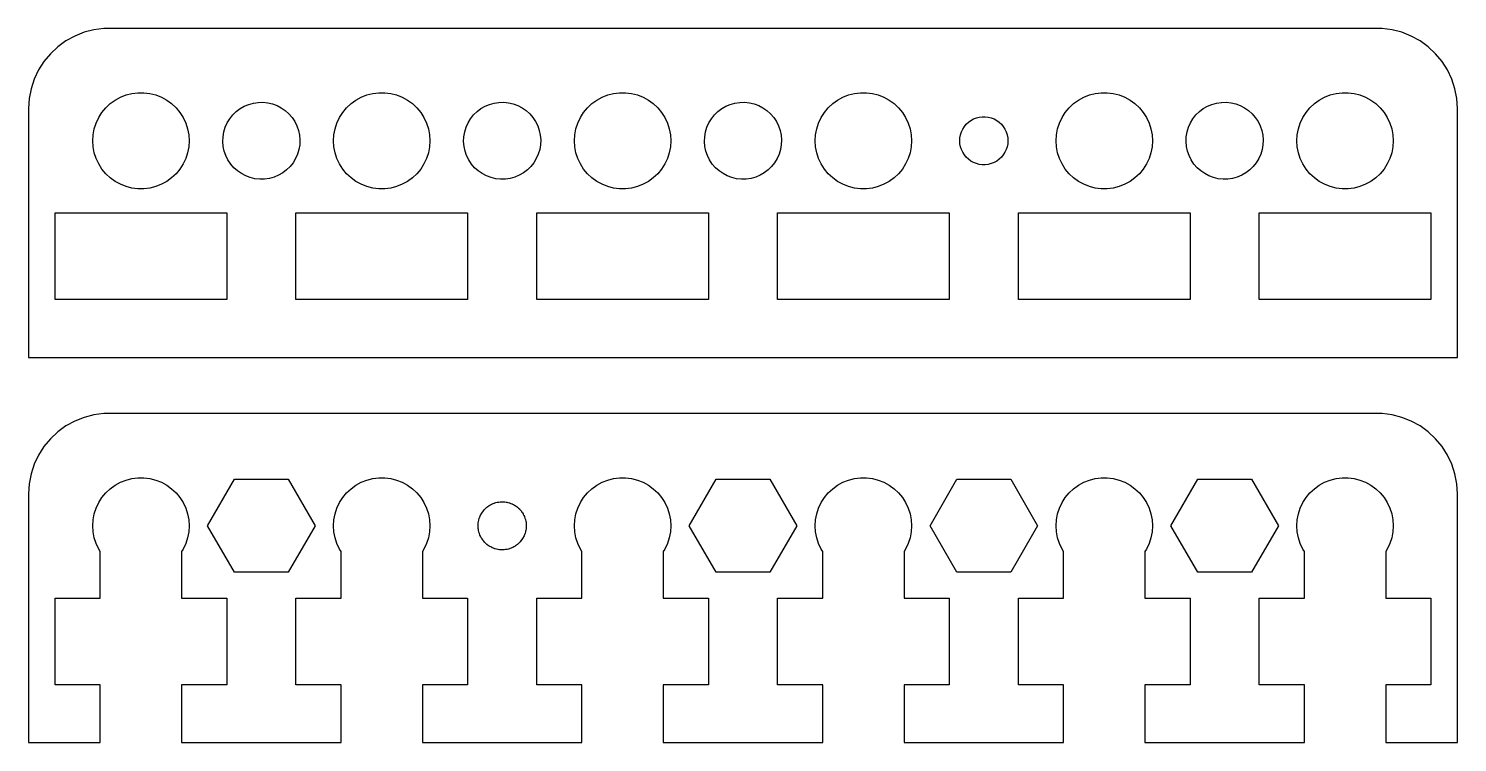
# Model space of a CAD drawing. Header units: metres. Extents: x -44.5 to 44.5, y 0 to 92.5.
# Drawn here: x -44.5 to 44.5, y 48 to 92.5 of the extents above; entities that cross this region are included whole.
import ezdxf

# ---------------------------------------------------------------- set-up
doc = ezdxf.new("R2010")
doc.units = ezdxf.units.M

msp = doc.modelspace()

# ---------------------------------------------------------------- linework, layer by layer
for p, q in [((-42.1791, 91.7216), (-42.6871, 91.3526)), ((-41.6289, 92.0241), (-42.1791, 91.7216)), ((-41.0451, 92.2553), (-41.6289, 92.0241)), ((-40.4369, 92.4114), (-41.0451, 92.2553)), ((-39.8139, 92.4901), (-40.4369, 92.4114)), ((39.8139, 92.4901), (-39.8139, 92.4901)), ((40.4369, 92.4114), (39.8139, 92.4901)), ((41.0451, 92.2553), (40.4369, 92.4114)), ((41.6289, 92.0241), (41.0451, 92.2553)), ((42.1791, 91.7216), (41.6289, 92.0241)), ((42.6871, 91.3526), (42.1791, 91.7216)), ((-43.1448, 90.9227), (-43.5451, 90.4389)), ((-42.6871, 91.3526), (-43.1448, 90.9227)), ((43.1448, 90.9227), (42.6871, 91.3526)), ((43.5451, 90.4389), (43.1448, 90.9227)), ((-43.8815, 89.9088), (-44.1489, 89.3406)), ((-43.5451, 90.4389), (-43.8815, 89.9088)), ((43.8815, 89.9088), (43.5451, 90.4389)), ((44.1489, 89.3406), (43.8815, 89.9088)), ((-44.1489, 89.3406), (-44.3429, 88.7434)), ((44.3429, 88.7434), (44.1489, 89.3406)), ((-44.4606, 88.1267), (-44.5, 87.5)), ((-44.3429, 88.7434), (-44.4606, 88.1267)), ((-39.1075, 88.033), (-38.7773, 88.2145)), ((-38.7773, 88.2145), (-38.427, 88.3532)), ((-38.427, 88.3532), (-38.0621, 88.4469)), ((-38.0621, 88.4469), (-37.6884, 88.4941)), ((-37.6884, 88.4941), (-37.3116, 88.4941)), ((-37.3116, 88.4941), (-36.9379, 88.4469)), ((-36.9379, 88.4469), (-36.5729, 88.3532)), ((-36.5729, 88.3532), (-36.2227, 88.2145)), ((-36.2227, 88.2145), (-35.8925, 88.033)), ((-24.1075, 88.033), (-23.7773, 88.2145)), ((-23.7773, 88.2145), (-23.427, 88.3532)), ((-23.427, 88.3532), (-23.0621, 88.4469)), ((-23.0621, 88.4469), (-22.6884, 88.4941)), ((-22.6884, 88.4941), (-22.3116, 88.4941)), ((-22.3116, 88.4941), (-21.9379, 88.4469)), ((-21.9379, 88.4469), (-21.5729, 88.3532)), ((-21.5729, 88.3532), (-21.2227, 88.2145)), ((-21.2227, 88.2145), (-20.8925, 88.033)), ((-9.10747, 88.033), (-8.77733, 88.2145)), ((-8.77733, 88.2145), (-8.42705, 88.3532)), ((-8.42705, 88.3532), (-8.06213, 88.4469)), ((-8.06213, 88.4469), (-7.68837, 88.4941)), ((-7.68837, 88.4941), (-7.31161, 88.4941)), ((-7.31161, 88.4941), (-6.93785, 88.4469)), ((-6.93785, 88.4469), (-6.57294, 88.3532)), ((-6.57294, 88.3532), (-6.22266, 88.2145)), ((-6.22266, 88.2145), (-5.89252, 88.033)), ((5.89252, 88.033), (6.22266, 88.2145)), ((6.22266, 88.2145), (6.57294, 88.3532)), ((6.57294, 88.3532), (6.93785, 88.4469)), ((6.93785, 88.4469), (7.31161, 88.4941)), ((7.31161, 88.4941), (7.68837, 88.4941)), ((7.68837, 88.4941), (8.06213, 88.4469)), ((8.06213, 88.4469), (8.42705, 88.3532)), ((8.42705, 88.3532), (8.77733, 88.2145)), ((8.77733, 88.2145), (9.10747, 88.033)), ((20.8925, 88.033), (21.2227, 88.2145)), ((21.2227, 88.2145), (21.5729, 88.3532)), ((21.5729, 88.3532), (21.9379, 88.4469)), ((21.9379, 88.4469), (22.3116, 88.4941)), ((22.3116, 88.4941), (22.6884, 88.4941)), ((22.6884, 88.4941), (23.0621, 88.4469)), ((23.0621, 88.4469), (23.427, 88.3532)), ((23.427, 88.3532), (23.7773, 88.2145)), ((23.7773, 88.2145), (24.1075, 88.033)), ((35.8925, 88.033), (36.2227, 88.2145)), ((36.2227, 88.2145), (36.5729, 88.3532)), ((36.5729, 88.3532), (36.9379, 88.4469)), ((36.9379, 88.4469), (37.3116, 88.4941)), ((37.3116, 88.4941), (37.6884, 88.4941)), ((37.6884, 88.4941), (38.0621, 88.4469)), ((38.0621, 88.4469), (38.427, 88.3532)), ((38.427, 88.3532), (38.7773, 88.2145)), ((38.7773, 88.2145), (39.1075, 88.033)), ((44.4606, 88.1267), (44.3429, 88.7434)), ((44.5, 87.5), (44.4606, 88.1267)), ((-44.5, 87.5), (-44.5, 72)), ((-40.1289, 86.9453), (-39.927, 87.2634)), ((-39.927, 87.2634), (-39.6869, 87.5536)), ((-39.6869, 87.5536), (-39.4123, 87.8115)), ((-39.4123, 87.8115), (-39.1075, 88.033)), ((-35.8925, 88.033), (-35.5877, 87.8115)), ((-35.5877, 87.8115), (-35.3131, 87.5536)), ((-35.3131, 87.5536), (-35.0729, 87.2634)), ((-35.0729, 87.2634), (-34.8711, 86.9453)), ((-31.7835, 87.1059), (-31.5682, 87.3168)), ((-31.5682, 87.3168), (-31.3281, 87.499)), ((-31.3281, 87.499), (-31.0671, 87.6497)), ((-31.0671, 87.6497), (-30.7893, 87.7665)), ((-30.7893, 87.7665), (-30.499, 87.8475)), ((-30.499, 87.8475), (-30.2008, 87.8916)), ((-30.2008, 87.8916), (-29.8995, 87.8979)), ((-29.8995, 87.8979), (-29.5997, 87.8664)), ((-29.5997, 87.8664), (-29.3063, 87.7976)), ((-29.3063, 87.7976), (-29.0238, 87.6925)), ((-29.0238, 87.6925), (-28.7567, 87.5529)), ((-28.7567, 87.5529), (-28.5092, 87.3809)), ((-28.5092, 87.3809), (-28.2853, 87.1792)), ((-25.1289, 86.9453), (-24.927, 87.2634)), ((-24.927, 87.2634), (-24.6869, 87.5536)), ((-24.6869, 87.5536), (-24.4123, 87.8115)), ((-24.4123, 87.8115), (-24.1075, 88.033)), ((-20.8925, 88.033), (-20.5877, 87.8115)), ((-20.5877, 87.8115), (-20.3131, 87.5536)), ((-20.3131, 87.5536), (-20.0729, 87.2634)), ((-20.0729, 87.2634), (-19.8711, 86.9453)), ((-16.7835, 87.1059), (-16.5682, 87.3168)), ((-16.5682, 87.3168), (-16.3281, 87.499)), ((-16.3281, 87.499), (-16.0671, 87.6497)), ((-16.0671, 87.6497), (-15.7893, 87.7665)), ((-15.7893, 87.7665), (-15.499, 87.8475)), ((-15.499, 87.8475), (-15.2008, 87.8916)), ((-15.2008, 87.8916), (-14.8995, 87.8979)), ((-14.8995, 87.8979), (-14.5997, 87.8664)), ((-14.5997, 87.8664), (-14.3063, 87.7976)), ((-14.3063, 87.7976), (-14.0238, 87.6925)), ((-14.0238, 87.6925), (-13.7567, 87.5529)), ((-13.7567, 87.5529), (-13.5092, 87.3809)), ((-13.5092, 87.3809), (-13.2853, 87.1792)), ((-10.1289, 86.9453), (-9.92705, 87.2634)), ((-9.92705, 87.2634), (-9.6869, 87.5536)), ((-9.6869, 87.5536), (-9.41226, 87.8115)), ((-9.41226, 87.8115), (-9.10747, 88.033)), ((-5.89252, 88.033), (-5.58772, 87.8115)), ((-5.58772, 87.8115), (-5.31308, 87.5536)), ((-5.31308, 87.5536), (-5.07294, 87.2634)), ((-5.07294, 87.2634), (-4.87108, 86.9453)), ((-1.78354, 87.1059), (-1.56821, 87.3168)), ((-1.56821, 87.3168), (-1.32812, 87.499)), ((-1.32812, 87.499), (-1.06712, 87.6497)), ((-1.06712, 87.6497), (-0.78928, 87.7665)), ((-0.78928, 87.7665), (-0.49898, 87.8475)), ((-0.49898, 87.8475), (-0.20082, 87.8916)), ((-0.20082, 87.8916), (0.10049, 87.8979)), ((0.10049, 87.8979), (0.40024, 87.8664)), ((0.40024, 87.8664), (0.69366, 87.7976)), ((0.69366, 87.7976), (0.97617, 87.6925)), ((0.97617, 87.6925), (1.24326, 87.5529)), ((1.24326, 87.5529), (1.49075, 87.3809)), ((1.49075, 87.3809), (1.71472, 87.1792)), ((4.87108, 86.9453), (5.07294, 87.2634)), ((5.07294, 87.2634), (5.31308, 87.5536)), ((5.31308, 87.5536), (5.58772, 87.8115)), ((5.58772, 87.8115), (5.89252, 88.033)), ((9.10747, 88.033), (9.41226, 87.8115)), ((9.41226, 87.8115), (9.6869, 87.5536)), ((9.6869, 87.5536), (9.92705, 87.2634)), ((9.92705, 87.2634), (10.1289, 86.9453)), ((19.8711, 86.9453), (20.0729, 87.2634)), ((20.0729, 87.2634), (20.3131, 87.5536)), ((20.3131, 87.5536), (20.5877, 87.8115)), ((20.5877, 87.8115), (20.8925, 88.033)), ((24.1075, 88.033), (24.4123, 87.8115)), ((24.4123, 87.8115), (24.6869, 87.5536)), ((24.6869, 87.5536), (24.927, 87.2634)), ((24.927, 87.2634), (25.1289, 86.9453)), ((28.2164, 87.1059), (28.4318, 87.3168)), ((28.4318, 87.3168), (28.6719, 87.499)), ((28.6719, 87.499), (28.9329, 87.6497)), ((28.9329, 87.6497), (29.2107, 87.7665)), ((29.2107, 87.7665), (29.501, 87.8475)), ((29.501, 87.8475), (29.7992, 87.8916)), ((29.7992, 87.8916), (30.1005, 87.8979)), ((30.1005, 87.8979), (30.4002, 87.8664)), ((30.4002, 87.8664), (30.6937, 87.7976)), ((30.6937, 87.7976), (30.9762, 87.6925)), ((30.9762, 87.6925), (31.2433, 87.5529)), ((31.2433, 87.5529), (31.4908, 87.3809)), ((31.4908, 87.3809), (31.7147, 87.1792)), ((34.8711, 86.9453), (35.0729, 87.2634)), ((35.0729, 87.2634), (35.3131, 87.5536)), ((35.3131, 87.5536), (35.5877, 87.8115)), ((35.5877, 87.8115), (35.8925, 88.033)), ((39.1075, 88.033), (39.4123, 87.8115)), ((39.4123, 87.8115), (39.6869, 87.5536)), ((39.6869, 87.5536), (39.927, 87.2634)), ((39.927, 87.2634), (40.1289, 86.9453)), ((44.5, 72), (44.5, 87.5)), ((-40.4057, 86.2461), (-40.2893, 86.6044)), ((-40.2893, 86.6044), (-40.1289, 86.9453)), ((-34.8711, 86.9453), (-34.7107, 86.6044)), ((-34.7107, 86.6044), (-34.5942, 86.2461)), ((-32.3366, 86.048), (-32.2495, 86.3366)), ((-32.2495, 86.3366), (-32.1269, 86.6119)), ((-32.1269, 86.6119), (-31.9707, 86.8697)), ((-31.9707, 86.8697), (-31.7835, 87.1059)), ((-28.2853, 87.1792), (-28.0883, 86.951)), ((-28.0883, 86.951), (-27.9215, 86.7)), ((-27.9215, 86.7), (-27.7875, 86.43)), ((-27.7875, 86.43), (-27.6884, 86.1454)), ((-25.4057, 86.2461), (-25.2893, 86.6044)), ((-25.2893, 86.6044), (-25.1289, 86.9453)), ((-19.8711, 86.9453), (-19.7107, 86.6044)), ((-19.7107, 86.6044), (-19.5942, 86.2461)), ((-17.3366, 86.048), (-17.2495, 86.3366)), ((-17.2495, 86.3366), (-17.1269, 86.6119)), ((-17.1269, 86.6119), (-16.9707, 86.8697)), ((-16.9707, 86.8697), (-16.7835, 87.1059)), ((-13.2853, 87.1792), (-13.0883, 86.951)), ((-13.0883, 86.951), (-12.9215, 86.7)), ((-12.9215, 86.7), (-12.7875, 86.43)), ((-12.7875, 86.43), (-12.6884, 86.1454)), ((-10.4057, 86.2461), (-10.2893, 86.6044)), ((-10.2893, 86.6044), (-10.1289, 86.9453)), ((-4.87108, 86.9453), (-4.71066, 86.6044)), ((-4.71066, 86.6044), (-4.59424, 86.2461)), ((-2.33658, 86.048), (-2.24947, 86.3366)), ((-2.24947, 86.3366), (-2.12688, 86.6119)), ((-2.12688, 86.6119), (-1.97075, 86.8697)), ((-1.97075, 86.8697), (-1.78354, 87.1059)), ((1.71472, 87.1792), (1.91167, 86.951)), ((1.91167, 86.951), (2.07846, 86.7)), ((2.07846, 86.7), (2.21246, 86.43)), ((2.21246, 86.43), (2.31158, 86.1454)), ((4.59424, 86.2461), (4.71066, 86.6044)), ((4.71066, 86.6044), (4.87108, 86.9453)), ((10.1289, 86.9453), (10.2893, 86.6044)), ((10.2893, 86.6044), (10.4057, 86.2461)), ((13.6855, 86.2226), (13.7865, 86.3817)), ((13.7865, 86.3817), (13.9065, 86.5268)), ((13.9065, 86.5268), (14.0439, 86.6558)), ((14.0439, 86.6558), (14.1963, 86.7665)), ((14.1963, 86.7665), (14.3613, 86.8572)), ((14.3613, 86.8572), (14.5365, 86.9266)), ((14.5365, 86.9266), (14.7189, 86.9734)), ((14.7189, 86.9734), (14.9058, 86.997)), ((14.9058, 86.997), (15.0942, 86.997)), ((15.0942, 86.997), (15.2811, 86.9734)), ((15.2811, 86.9734), (15.4635, 86.9266)), ((15.4635, 86.9266), (15.6387, 86.8572)), ((15.6387, 86.8572), (15.8037, 86.7665)), ((15.8037, 86.7665), (15.9561, 86.6558)), ((15.9561, 86.6558), (16.0934, 86.5268)), ((16.0934, 86.5268), (16.2135, 86.3817)), ((16.2135, 86.3817), (16.3145, 86.2226)), ((19.5942, 86.2461), (19.7107, 86.6044)), ((19.7107, 86.6044), (19.8711, 86.9453)), ((25.1289, 86.9453), (25.2893, 86.6044)), ((25.2893, 86.6044), (25.4057, 86.2461)), ((27.6634, 86.048), (27.7505, 86.3366)), ((27.7505, 86.3366), (27.8731, 86.6119)), ((27.8731, 86.6119), (28.0292, 86.8697)), ((28.0292, 86.8697), (28.2164, 87.1059)), ((31.7147, 87.1792), (31.9117, 86.951)), ((31.9117, 86.951), (32.0785, 86.7)), ((32.0785, 86.7), (32.2125, 86.43)), ((32.2125, 86.43), (32.3116, 86.1454)), ((34.5942, 86.2461), (34.7107, 86.6044)), ((34.7107, 86.6044), (34.8711, 86.9453)), ((40.1289, 86.9453), (40.2893, 86.6044)), ((40.2893, 86.6044), (40.4057, 86.2461)), ((-40.5, 85.5), (-40.4763, 85.876)), ((-40.4763, 85.124), (-40.5, 85.5)), ((-40.4763, 85.876), (-40.4057, 86.2461)), ((-34.5942, 86.2461), (-34.5237, 85.876)), ((-34.5237, 85.876), (-34.5, 85.5)), ((-34.5, 85.5), (-34.5237, 85.124)), ((-32.3995, 85.4497), (-32.3868, 85.7509)), ((-32.3743, 85.1494), (-32.3995, 85.4497)), ((-32.3868, 85.7509), (-32.3366, 86.048)), ((-27.6884, 86.1454), (-27.6257, 85.8506)), ((-27.6257, 85.8506), (-27.6005, 85.5502)), ((-27.6005, 85.5502), (-27.6131, 85.2491)), ((-25.5, 85.5), (-25.4763, 85.876)), ((-25.4763, 85.124), (-25.5, 85.5)), ((-25.4763, 85.876), (-25.4057, 86.2461)), ((-19.5942, 86.2461), (-19.5237, 85.876)), ((-19.5237, 85.876), (-19.5, 85.5)), ((-19.5, 85.5), (-19.5237, 85.124)), ((-17.3995, 85.4497), (-17.3868, 85.7509)), ((-17.3743, 85.1494), (-17.3995, 85.4497)), ((-17.3868, 85.7509), (-17.3366, 86.048)), ((-12.6884, 86.1454), (-12.6257, 85.8506)), ((-12.6257, 85.8506), (-12.6005, 85.5502)), ((-12.6005, 85.5502), (-12.6131, 85.2491)), ((-10.5, 85.5), (-10.4763, 85.876)), ((-10.4763, 85.124), (-10.5, 85.5)), ((-10.4763, 85.876), (-10.4057, 86.2461)), ((-4.59424, 86.2461), (-4.52365, 85.876)), ((-4.52365, 85.876), (-4.5, 85.5)), ((-4.5, 85.5), (-4.52365, 85.124)), ((-2.39946, 85.4497), (-2.38684, 85.7509)), ((-2.37425, 85.1494), (-2.39946, 85.4497)), ((-2.38684, 85.7509), (-2.33658, 86.048)), ((2.31158, 86.1454), (2.37425, 85.8506)), ((2.37425, 85.8506), (2.39946, 85.5502)), ((2.39946, 85.5502), (2.38684, 85.2491)), ((4.5, 85.5), (4.52365, 85.876)), ((4.52365, 85.124), (4.5, 85.5)), ((4.52365, 85.876), (4.59424, 86.2461)), ((10.4057, 86.2461), (10.4763, 85.876)), ((10.4763, 85.876), (10.5, 85.5)), ((10.5, 85.5), (10.4763, 85.124)), ((13.5, 85.5), (13.5118, 85.688)), ((13.5118, 85.312), (13.5, 85.5)), ((13.5118, 85.688), (13.5471, 85.873)), ((13.5471, 85.873), (13.6053, 86.0522)), ((13.6053, 86.0522), (13.6855, 86.2226)), ((16.3145, 86.2226), (16.3947, 86.0522)), ((16.3947, 86.0522), (16.4529, 85.873)), ((16.4529, 85.873), (16.4882, 85.688)), ((16.4882, 85.688), (16.5, 85.5)), ((16.5, 85.5), (16.4882, 85.312)), ((19.5, 85.5), (19.5237, 85.876)), ((19.5237, 85.124), (19.5, 85.5)), ((19.5237, 85.876), (19.5942, 86.2461)), ((25.4057, 86.2461), (25.4763, 85.876)), ((25.4763, 85.876), (25.5, 85.5)), ((25.5, 85.5), (25.4763, 85.124)), ((27.6005, 85.4497), (27.6131, 85.7509)), ((27.6257, 85.1494), (27.6005, 85.4497)), ((27.6131, 85.7509), (27.6634, 86.048)), ((32.3116, 86.1454), (32.3743, 85.8506)), ((32.3743, 85.8506), (32.3995, 85.5502)), ((32.3995, 85.5502), (32.3868, 85.2491)), ((34.5, 85.5), (34.5237, 85.876)), ((34.5237, 85.124), (34.5, 85.5)), ((34.5237, 85.876), (34.5942, 86.2461)), ((40.4057, 86.2461), (40.4763, 85.876)), ((40.4763, 85.876), (40.5, 85.5)), ((40.5, 85.5), (40.4763, 85.124)), ((-40.4057, 84.7539), (-40.4763, 85.124)), ((-40.2893, 84.3956), (-40.4057, 84.7539)), ((-34.5942, 84.7539), (-34.7107, 84.3956)), ((-34.5237, 85.124), (-34.5942, 84.7539)), ((-32.3116, 84.8546), (-32.3743, 85.1494)), ((-32.2125, 84.57), (-32.3116, 84.8546)), ((-32.0785, 84.3), (-32.2125, 84.57)), ((-27.7505, 84.6634), (-27.8731, 84.3881)), ((-27.6634, 84.952), (-27.7505, 84.6634)), ((-27.6131, 85.2491), (-27.6634, 84.952)), ((-25.4057, 84.7539), (-25.4763, 85.124)), ((-25.2893, 84.3956), (-25.4057, 84.7539)), ((-19.5942, 84.7539), (-19.7107, 84.3956)), ((-19.5237, 85.124), (-19.5942, 84.7539)), ((-17.3116, 84.8546), (-17.3743, 85.1494)), ((-17.2125, 84.57), (-17.3116, 84.8546)), ((-17.0785, 84.3), (-17.2125, 84.57)), ((-12.7505, 84.6634), (-12.8731, 84.3881)), ((-12.6634, 84.952), (-12.7505, 84.6634)), ((-12.6131, 85.2491), (-12.6634, 84.952)), ((-10.4057, 84.7539), (-10.4763, 85.124)), ((-10.2893, 84.3956), (-10.4057, 84.7539)), ((-4.59424, 84.7539), (-4.71066, 84.3956)), ((-4.52365, 85.124), (-4.59424, 84.7539)), ((-2.31158, 84.8546), (-2.37425, 85.1494)), ((-2.21246, 84.57), (-2.31158, 84.8546)), ((-2.07846, 84.3), (-2.21246, 84.57)), ((2.24947, 84.6634), (2.12688, 84.3881)), ((2.33658, 84.952), (2.24947, 84.6634)), ((2.38684, 85.2491), (2.33658, 84.952)), ((4.59424, 84.7539), (4.52365, 85.124)), ((4.71066, 84.3956), (4.59424, 84.7539)), ((10.4057, 84.7539), (10.2893, 84.3956)), ((10.4763, 85.124), (10.4057, 84.7539)), ((13.5471, 85.127), (13.5118, 85.312)), ((13.6053, 84.9478), (13.5471, 85.127)), ((13.6855, 84.7774), (13.6053, 84.9478)), ((13.7865, 84.6183), (13.6855, 84.7774)), ((13.9065, 84.4732), (13.7865, 84.6183)), ((16.2135, 84.6183), (16.0934, 84.4732)), ((16.3145, 84.7774), (16.2135, 84.6183)), ((16.3947, 84.9478), (16.3145, 84.7774)), ((16.4529, 85.127), (16.3947, 84.9478)), ((16.4882, 85.312), (16.4529, 85.127)), ((19.5942, 84.7539), (19.5237, 85.124)), ((19.7107, 84.3956), (19.5942, 84.7539)), ((25.4057, 84.7539), (25.2893, 84.3956)), ((25.4763, 85.124), (25.4057, 84.7539)), ((27.6884, 84.8546), (27.6257, 85.1494)), ((27.7875, 84.57), (27.6884, 84.8546)), ((27.9215, 84.3), (27.7875, 84.57)), ((32.2495, 84.6634), (32.1269, 84.3881)), ((32.3366, 84.952), (32.2495, 84.6634)), ((32.3868, 85.2491), (32.3366, 84.952)), ((34.5942, 84.7539), (34.5237, 85.124)), ((34.7107, 84.3956), (34.5942, 84.7539)), ((40.4057, 84.7539), (40.2893, 84.3956)), ((40.4763, 85.124), (40.4057, 84.7539)), ((-40.1289, 84.0547), (-40.2893, 84.3956)), ((-39.927, 83.7366), (-40.1289, 84.0547)), ((-39.6869, 83.4464), (-39.927, 83.7366)), ((-35.0729, 83.7366), (-35.3131, 83.4464)), ((-34.8711, 84.0547), (-35.0729, 83.7366)), ((-34.7107, 84.3956), (-34.8711, 84.0547)), ((-31.9117, 84.049), (-32.0785, 84.3)), ((-31.7147, 83.8208), (-31.9117, 84.049)), ((-31.4908, 83.6191), (-31.7147, 83.8208)), ((-28.4318, 83.6832), (-28.6719, 83.501)), ((-28.2164, 83.8941), (-28.4318, 83.6832)), ((-28.0292, 84.1303), (-28.2164, 83.8941)), ((-27.8731, 84.3881), (-28.0292, 84.1303)), ((-25.1289, 84.0547), (-25.2893, 84.3956)), ((-24.927, 83.7366), (-25.1289, 84.0547)), ((-24.6869, 83.4464), (-24.927, 83.7366)), ((-20.0729, 83.7366), (-20.3131, 83.4464)), ((-19.8711, 84.0547), (-20.0729, 83.7366)), ((-19.7107, 84.3956), (-19.8711, 84.0547)), ((-16.9117, 84.049), (-17.0785, 84.3)), ((-16.7147, 83.8208), (-16.9117, 84.049)), ((-16.4908, 83.6191), (-16.7147, 83.8208)), ((-13.4318, 83.6832), (-13.6719, 83.501)), ((-13.2164, 83.8941), (-13.4318, 83.6832)), ((-13.0292, 84.1303), (-13.2164, 83.8941)), ((-12.8731, 84.3881), (-13.0292, 84.1303)), ((-10.1289, 84.0547), (-10.2893, 84.3956)), ((-9.92705, 83.7366), (-10.1289, 84.0547)), ((-9.6869, 83.4464), (-9.92705, 83.7366)), ((-5.07294, 83.7366), (-5.31308, 83.4464)), ((-4.87108, 84.0547), (-5.07294, 83.7366)), ((-4.71066, 84.3956), (-4.87108, 84.0547)), ((-1.91167, 84.049), (-2.07846, 84.3)), ((-1.71472, 83.8208), (-1.91167, 84.049)), ((-1.49075, 83.6191), (-1.71472, 83.8208)), ((1.56821, 83.6832), (1.32812, 83.501)), ((1.78354, 83.8941), (1.56821, 83.6832)), ((1.97075, 84.1303), (1.78354, 83.8941)), ((2.12688, 84.3881), (1.97075, 84.1303)), ((4.87108, 84.0547), (4.71066, 84.3956)), ((5.07294, 83.7366), (4.87108, 84.0547)), ((5.31308, 83.4464), (5.07294, 83.7366)), ((9.92705, 83.7366), (9.6869, 83.4464)), ((10.1289, 84.0547), (9.92705, 83.7366)), ((10.2893, 84.3956), (10.1289, 84.0547)), ((14.0439, 84.3442), (13.9065, 84.4732)), ((14.1963, 84.2335), (14.0439, 84.3442)), ((14.3613, 84.1427), (14.1963, 84.2335)), ((14.5365, 84.0734), (14.3613, 84.1427)), ((14.7189, 84.0266), (14.5365, 84.0734)), ((14.9058, 84.0029), (14.7189, 84.0266)), ((15.0942, 84.0029), (14.9058, 84.0029)), ((15.2811, 84.0266), (15.0942, 84.0029)), ((15.4635, 84.0734), (15.2811, 84.0266)), ((15.6387, 84.1427), (15.4635, 84.0734)), ((15.8037, 84.2335), (15.6387, 84.1427)), ((15.9561, 84.3442), (15.8037, 84.2335)), ((16.0934, 84.4732), (15.9561, 84.3442)), ((19.8711, 84.0547), (19.7107, 84.3956)), ((20.0729, 83.7366), (19.8711, 84.0547)), ((20.3131, 83.4464), (20.0729, 83.7366)), ((24.927, 83.7366), (24.6869, 83.4464)), ((25.1289, 84.0547), (24.927, 83.7366)), ((25.2893, 84.3956), (25.1289, 84.0547)), ((28.0883, 84.049), (27.9215, 84.3)), ((28.2853, 83.8208), (28.0883, 84.049)), ((28.5092, 83.6191), (28.2853, 83.8208)), ((31.5682, 83.6832), (31.3281, 83.501)), ((31.7835, 83.8941), (31.5682, 83.6832)), ((31.9707, 84.1303), (31.7835, 83.8941)), ((32.1269, 84.3881), (31.9707, 84.1303)), ((34.8711, 84.0547), (34.7107, 84.3956)), ((35.0729, 83.7366), (34.8711, 84.0547)), ((35.3131, 83.4464), (35.0729, 83.7366)), ((39.927, 83.7366), (39.6869, 83.4464)), ((40.1289, 84.0547), (39.927, 83.7366)), ((40.2893, 84.3956), (40.1289, 84.0547)), ((-39.4123, 83.1884), (-39.6869, 83.4464)), ((-39.1075, 82.967), (-39.4123, 83.1884)), ((-38.7773, 82.7855), (-39.1075, 82.967)), ((-38.427, 82.6468), (-38.7773, 82.7855)), ((-36.2227, 82.7855), (-36.5729, 82.6468)), ((-35.8925, 82.967), (-36.2227, 82.7855)), ((-35.5877, 83.1884), (-35.8925, 82.967)), ((-35.3131, 83.4464), (-35.5877, 83.1884)), ((-31.2433, 83.4471), (-31.4908, 83.6191)), ((-30.9762, 83.3075), (-31.2433, 83.4471)), ((-30.6937, 83.2024), (-30.9762, 83.3075)), ((-30.4002, 83.1336), (-30.6937, 83.2024)), ((-30.1005, 83.1021), (-30.4002, 83.1336)), ((-29.7992, 83.1084), (-30.1005, 83.1021)), ((-29.501, 83.1524), (-29.7992, 83.1084)), ((-29.2107, 83.2335), (-29.501, 83.1524)), ((-28.9329, 83.3503), (-29.2107, 83.2335)), ((-28.6719, 83.501), (-28.9329, 83.3503)), ((-24.4123, 83.1884), (-24.6869, 83.4464)), ((-24.1075, 82.967), (-24.4123, 83.1884)), ((-23.7773, 82.7855), (-24.1075, 82.967)), ((-23.427, 82.6468), (-23.7773, 82.7855)), ((-21.2227, 82.7855), (-21.5729, 82.6468)), ((-20.8925, 82.967), (-21.2227, 82.7855)), ((-20.5877, 83.1884), (-20.8925, 82.967)), ((-20.3131, 83.4464), (-20.5877, 83.1884)), ((-16.2433, 83.4471), (-16.4908, 83.6191)), ((-15.9762, 83.3075), (-16.2433, 83.4471)), ((-15.6937, 83.2024), (-15.9762, 83.3075)), ((-15.4002, 83.1336), (-15.6937, 83.2024)), ((-15.1005, 83.1021), (-15.4002, 83.1336)), ((-14.7992, 83.1084), (-15.1005, 83.1021)), ((-14.501, 83.1524), (-14.7992, 83.1084)), ((-14.2107, 83.2335), (-14.501, 83.1524)), ((-13.9329, 83.3503), (-14.2107, 83.2335)), ((-13.6719, 83.501), (-13.9329, 83.3503)), ((-9.41226, 83.1884), (-9.6869, 83.4464)), ((-9.10747, 82.967), (-9.41226, 83.1884)), ((-8.77733, 82.7855), (-9.10747, 82.967)), ((-8.42705, 82.6468), (-8.77733, 82.7855)), ((-6.22266, 82.7855), (-6.57294, 82.6468)), ((-5.89252, 82.967), (-6.22266, 82.7855)), ((-5.58772, 83.1884), (-5.89252, 82.967)), ((-5.31308, 83.4464), (-5.58772, 83.1884)), ((-1.24326, 83.4471), (-1.49075, 83.6191)), ((-0.97617, 83.3075), (-1.24326, 83.4471)), ((-0.69366, 83.2024), (-0.97617, 83.3075)), ((-0.40024, 83.1336), (-0.69366, 83.2024)), ((-0.10049, 83.1021), (-0.40024, 83.1336)), ((0.20082, 83.1084), (-0.10049, 83.1021)), ((0.49898, 83.1524), (0.20082, 83.1084)), ((0.78928, 83.2335), (0.49898, 83.1524)), ((1.06712, 83.3503), (0.78928, 83.2335)), ((1.32812, 83.501), (1.06712, 83.3503)), ((5.58772, 83.1884), (5.31308, 83.4464)), ((5.89252, 82.967), (5.58772, 83.1884)), ((6.22266, 82.7855), (5.89252, 82.967)), ((6.57294, 82.6468), (6.22266, 82.7855)), ((8.77733, 82.7855), (8.42705, 82.6468)), ((9.10747, 82.967), (8.77733, 82.7855)), ((9.41226, 83.1884), (9.10747, 82.967)), ((9.6869, 83.4464), (9.41226, 83.1884)), ((20.5877, 83.1884), (20.3131, 83.4464)), ((20.8925, 82.967), (20.5877, 83.1884)), ((21.2227, 82.7855), (20.8925, 82.967)), ((21.5729, 82.6468), (21.2227, 82.7855)), ((23.7773, 82.7855), (23.427, 82.6468)), ((24.1075, 82.967), (23.7773, 82.7855)), ((24.4123, 83.1884), (24.1075, 82.967)), ((24.6869, 83.4464), (24.4123, 83.1884)), ((28.7567, 83.4471), (28.5092, 83.6191)), ((29.0238, 83.3075), (28.7567, 83.4471)), ((29.3063, 83.2024), (29.0238, 83.3075)), ((29.5997, 83.1336), (29.3063, 83.2024)), ((29.8995, 83.1021), (29.5997, 83.1336)), ((30.2008, 83.1084), (29.8995, 83.1021)), ((30.499, 83.1524), (30.2008, 83.1084)), ((30.7893, 83.2335), (30.499, 83.1524)), ((31.0671, 83.3503), (30.7893, 83.2335)), ((31.3281, 83.501), (31.0671, 83.3503)), ((35.5877, 83.1884), (35.3131, 83.4464)), ((35.8925, 82.967), (35.5877, 83.1884)), ((36.2227, 82.7855), (35.8925, 82.967)), ((36.5729, 82.6468), (36.2227, 82.7855)), ((38.7773, 82.7855), (38.427, 82.6468)), ((39.1075, 82.967), (38.7773, 82.7855)), ((39.4123, 83.1884), (39.1075, 82.967)), ((39.6869, 83.4464), (39.4123, 83.1884)), ((-38.0621, 82.5531), (-38.427, 82.6468)), ((-37.6884, 82.5059), (-38.0621, 82.5531)), ((-37.3116, 82.5059), (-37.6884, 82.5059)), ((-36.9379, 82.5531), (-37.3116, 82.5059)), ((-36.5729, 82.6468), (-36.9379, 82.5531)), ((-23.0621, 82.5531), (-23.427, 82.6468)), ((-22.6884, 82.5059), (-23.0621, 82.5531)), ((-22.3116, 82.5059), (-22.6884, 82.5059)), ((-21.9379, 82.5531), (-22.3116, 82.5059)), ((-21.5729, 82.6468), (-21.9379, 82.5531)), ((-8.06213, 82.5531), (-8.42705, 82.6468)), ((-7.68837, 82.5059), (-8.06213, 82.5531)), ((-7.31161, 82.5059), (-7.68837, 82.5059)), ((-6.93785, 82.5531), (-7.31161, 82.5059)), ((-6.57294, 82.6468), (-6.93785, 82.5531)), ((6.93785, 82.5531), (6.57294, 82.6468)), ((7.31161, 82.5059), (6.93785, 82.5531)), ((7.68837, 82.5059), (7.31161, 82.5059)), ((8.06213, 82.5531), (7.68837, 82.5059)), ((8.42705, 82.6468), (8.06213, 82.5531)), ((21.9379, 82.5531), (21.5729, 82.6468)), ((22.3116, 82.5059), (21.9379, 82.5531)), ((22.6884, 82.5059), (22.3116, 82.5059)), ((23.0621, 82.5531), (22.6884, 82.5059)), ((23.427, 82.6468), (23.0621, 82.5531)), ((36.9379, 82.5531), (36.5729, 82.6468)), ((37.3116, 82.5059), (36.9379, 82.5531)), ((37.6884, 82.5059), (37.3116, 82.5059)), ((38.0621, 82.5531), (37.6884, 82.5059)), ((38.427, 82.6468), (38.0621, 82.5531)), ((-42.8466, 75.6), (-42.8466, 81)), ((-42.8466, 81), (-32.1534, 81)), ((-32.1534, 81), (-32.1534, 75.6)), ((-27.8466, 75.6), (-27.8466, 81)), ((-27.8466, 81), (-17.1534, 81)), ((-17.1534, 81), (-17.1534, 75.6)), ((-12.8466, 75.6), (-12.8466, 81)), ((-12.8466, 81), (-2.15337, 81)), ((-2.15337, 81), (-2.15337, 75.6)), ((2.15337, 75.6), (2.15337, 81)), ((2.15337, 81), (12.8466, 81)), ((12.8466, 81), (12.8466, 75.6)), ((17.1534, 75.6), (17.1534, 81)), ((17.1534, 81), (27.8466, 81)), ((27.8466, 81), (27.8466, 75.6)), ((32.1534, 75.6), (32.1534, 81)), ((32.1534, 81), (42.8466, 81)), ((42.8466, 81), (42.8466, 75.6)), ((-32.1534, 75.6), (-42.8466, 75.6)), ((-17.1534, 75.6), (-27.8466, 75.6)), ((-2.15337, 75.6), (-12.8466, 75.6)), ((12.8466, 75.6), (2.15337, 75.6)), ((27.8466, 75.6), (17.1534, 75.6)), ((42.8466, 75.6), (32.1534, 75.6)), ((-44.5, 72), (44.5, 72)), ((-42.1791, 67.7216), (-42.6871, 67.3526)), ((-41.6289, 68.0241), (-42.1791, 67.7216)), ((-41.0451, 68.2553), (-41.6289, 68.0241)), ((-40.4369, 68.4114), (-41.0451, 68.2553)), ((-39.8139, 68.4901), (-40.4369, 68.4114)), ((39.8139, 68.4901), (-39.8139, 68.4901)), ((40.4369, 68.4114), (39.8139, 68.4901)), ((41.0451, 68.2553), (40.4369, 68.4114)), ((41.6289, 68.0241), (41.0451, 68.2553)), ((42.1791, 67.7216), (41.6289, 68.0241)), ((42.6871, 67.3526), (42.1791, 67.7216)), ((-43.1448, 66.9227), (-43.5451, 66.4389)), ((-42.6871, 67.3526), (-43.1448, 66.9227)), ((43.1448, 66.9227), (42.6871, 67.3526)), ((43.5451, 66.4389), (43.1448, 66.9227)), ((-43.8815, 65.9088), (-44.1489, 65.3406)), ((-43.5451, 66.4389), (-43.8815, 65.9088)), ((43.8815, 65.9088), (43.5451, 66.4389)), ((44.1489, 65.3406), (43.8815, 65.9088)), ((-44.1489, 65.3406), (-44.3429, 64.7434)), ((44.3429, 64.7434), (44.1489, 65.3406)), ((-44.4606, 64.1267), (-44.5, 63.5)), ((-44.3429, 64.7434), (-44.4606, 64.1267)), ((-39.1075, 64.033), (-38.7773, 64.2145)), ((-38.7773, 64.2145), (-38.427, 64.3532)), ((-38.427, 64.3532), (-38.0621, 64.4469)), ((-38.0621, 64.4469), (-37.6884, 64.4941)), ((-37.6884, 64.4941), (-37.3116, 64.4941)), ((-37.3116, 64.4941), (-36.9379, 64.4469)), ((-36.9379, 64.4469), (-36.5729, 64.3532)), ((-36.5729, 64.3532), (-36.2227, 64.2145)), ((-36.2227, 64.2145), (-35.8925, 64.033)), ((-33.3466, 61.5), (-31.6733, 64.3982)), ((-31.6733, 64.3982), (-28.3267, 64.3982)), ((-28.3267, 64.3982), (-26.6534, 61.5)), ((-24.1075, 64.033), (-23.7773, 64.2145)), ((-23.7773, 64.2145), (-23.427, 64.3532)), ((-23.427, 64.3532), (-23.0621, 64.4469)), ((-23.0621, 64.4469), (-22.6884, 64.4941)), ((-22.6884, 64.4941), (-22.3116, 64.4941)), ((-22.3116, 64.4941), (-21.9379, 64.4469)), ((-21.9379, 64.4469), (-21.5729, 64.3532)), ((-21.5729, 64.3532), (-21.2227, 64.2145)), ((-21.2227, 64.2145), (-20.8925, 64.033)), ((-9.10747, 64.033), (-8.77733, 64.2145)), ((-8.77733, 64.2145), (-8.42705, 64.3532)), ((-8.42705, 64.3532), (-8.06213, 64.4469)), ((-8.06213, 64.4469), (-7.68837, 64.4941)), ((-7.68837, 64.4941), (-7.31161, 64.4941)), ((-7.31161, 64.4941), (-6.93785, 64.4469)), ((-6.93785, 64.4469), (-6.57294, 64.3532)), ((-6.57294, 64.3532), (-6.22266, 64.2145)), ((-6.22266, 64.2145), (-5.89252, 64.033)), ((-3.34659, 61.5), (-1.67329, 64.3982)), ((-1.67329, 64.3982), (1.67328, 64.3982)), ((1.67328, 64.3982), (3.34659, 61.5)), ((5.89252, 64.033), (6.22266, 64.2145)), ((6.22266, 64.2145), (6.57294, 64.3532)), ((6.57294, 64.3532), (6.93785, 64.4469)), ((6.93785, 64.4469), (7.31161, 64.4941)), ((7.31161, 64.4941), (7.68837, 64.4941)), ((7.68837, 64.4941), (8.06213, 64.4469)), ((8.06213, 64.4469), (8.42705, 64.3532)), ((8.42705, 64.3532), (8.77733, 64.2145)), ((8.77733, 64.2145), (9.10747, 64.033)), ((11.6534, 61.5), (13.3267, 64.3982)), ((13.3267, 64.3982), (16.6733, 64.3982)), ((16.6733, 64.3982), (18.3466, 61.5)), ((20.8925, 64.033), (21.2227, 64.2145)), ((21.2227, 64.2145), (21.5729, 64.3532)), ((21.5729, 64.3532), (21.9379, 64.4469)), ((21.9379, 64.4469), (22.3116, 64.4941)), ((22.3116, 64.4941), (22.6884, 64.4941)), ((22.6884, 64.4941), (23.0621, 64.4469)), ((23.0621, 64.4469), (23.427, 64.3532)), ((23.427, 64.3532), (23.7773, 64.2145)), ((23.7773, 64.2145), (24.1075, 64.033)), ((26.6534, 61.5), (28.3267, 64.3982)), ((28.3267, 64.3982), (31.6733, 64.3982)), ((31.6733, 64.3982), (33.3466, 61.5)), ((35.8925, 64.033), (36.2227, 64.2145)), ((36.2227, 64.2145), (36.5729, 64.3532)), ((36.5729, 64.3532), (36.9379, 64.4469)), ((36.9379, 64.4469), (37.3116, 64.4941)), ((37.3116, 64.4941), (37.6884, 64.4941)), ((37.6884, 64.4941), (38.0621, 64.4469)), ((38.0621, 64.4469), (38.427, 64.3532)), ((38.427, 64.3532), (38.7773, 64.2145)), ((38.7773, 64.2145), (39.1075, 64.033)), ((44.4606, 64.1267), (44.3429, 64.7434)), ((44.5, 63.5), (44.4606, 64.1267)), ((-44.5, 63.5), (-44.5, 48)), ((-40.1289, 62.9453), (-39.927, 63.2634)), ((-39.927, 63.2634), (-39.6869, 63.5536)), ((-39.6869, 63.5536), (-39.4123, 63.8115)), ((-39.4123, 63.8115), (-39.1075, 64.033)), ((-35.8925, 64.033), (-35.5877, 63.8115)), ((-35.5877, 63.8115), (-35.3131, 63.5536)), ((-35.3131, 63.5536), (-35.0729, 63.2634)), ((-35.0729, 63.2634), (-34.8711, 62.9453)), ((-25.1289, 62.9453), (-24.927, 63.2634)), ((-24.927, 63.2634), (-24.6869, 63.5536)), ((-24.6869, 63.5536), (-24.4123, 63.8115)), ((-24.4123, 63.8115), (-24.1075, 64.033)), ((-20.8925, 64.033), (-20.5877, 63.8115)), ((-20.5877, 63.8115), (-20.3131, 63.5536)), ((-20.3131, 63.5536), (-20.0729, 63.2634)), ((-20.0729, 63.2634), (-19.8711, 62.9453)), ((-10.1289, 62.9453), (-9.92705, 63.2634)), ((-9.92705, 63.2634), (-9.6869, 63.5536)), ((-9.6869, 63.5536), (-9.41226, 63.8115)), ((-9.41226, 63.8115), (-9.10747, 64.033)), ((-5.89252, 64.033), (-5.58772, 63.8115)), ((-5.58772, 63.8115), (-5.31308, 63.5536)), ((-5.31308, 63.5536), (-5.07294, 63.2634)), ((-5.07294, 63.2634), (-4.87108, 62.9453)), ((4.87108, 62.9453), (5.07294, 63.2634)), ((5.07294, 63.2634), (5.31308, 63.5536)), ((5.31308, 63.5536), (5.58772, 63.8115)), ((5.58772, 63.8115), (5.89252, 64.033)), ((9.10747, 64.033), (9.41226, 63.8115)), ((9.41226, 63.8115), (9.6869, 63.5536)), ((9.6869, 63.5536), (9.92705, 63.2634)), ((9.92705, 63.2634), (10.1289, 62.9453)), ((19.8711, 62.9453), (20.0729, 63.2634)), ((20.0729, 63.2634), (20.3131, 63.5536)), ((20.3131, 63.5536), (20.5877, 63.8115)), ((20.5877, 63.8115), (20.8925, 64.033)), ((24.1075, 64.033), (24.4123, 63.8115)), ((24.4123, 63.8115), (24.6869, 63.5536)), ((24.6869, 63.5536), (24.927, 63.2634)), ((24.927, 63.2634), (25.1289, 62.9453)), ((34.8711, 62.9453), (35.0729, 63.2634)), ((35.0729, 63.2634), (35.3131, 63.5536)), ((35.3131, 63.5536), (35.5877, 63.8115)), ((35.5877, 63.8115), (35.8925, 64.033)), ((39.1075, 64.033), (39.4123, 63.8115)), ((39.4123, 63.8115), (39.6869, 63.5536)), ((39.6869, 63.5536), (39.927, 63.2634)), ((39.927, 63.2634), (40.1289, 62.9453)), ((44.5, 48), (44.5, 63.5)), ((-40.4057, 62.2461), (-40.2893, 62.6044)), ((-40.2893, 62.6044), (-40.1289, 62.9453)), ((-34.8711, 62.9453), (-34.7107, 62.6044)), ((-34.7107, 62.6044), (-34.5942, 62.2461)), ((-25.4057, 62.2461), (-25.2893, 62.6044)), ((-25.2893, 62.6044), (-25.1289, 62.9453)), ((-19.8711, 62.9453), (-19.7107, 62.6044)), ((-19.7107, 62.6044), (-19.5942, 62.2461)), ((-16.2724, 62.2889), (-16.2317, 62.3561)), ((-16.2317, 62.3561), (-16.2219, 62.3684)), ((-16.2219, 62.3684), (-16.2135, 62.3817)), ((-16.2135, 62.3817), (-16.1635, 62.4422)), ((-16.1635, 62.4422), (-16.1147, 62.5037)), ((-16.1147, 62.5037), (-16.1035, 62.5147)), ((-16.1035, 62.5147), (-16.0934, 62.5268)), ((-16.0934, 62.5268), (-16.0362, 62.5806)), ((-16.0362, 62.5806), (-15.9801, 62.6355)), ((-15.9801, 62.6355), (-15.9676, 62.645)), ((-15.9676, 62.645), (-15.9561, 62.6558)), ((-15.9561, 62.6558), (-15.8926, 62.7019)), ((-15.8926, 62.7019), (-15.8301, 62.7494)), ((-15.8301, 62.7494), (-15.8165, 62.7572)), ((-15.8165, 62.7572), (-15.8037, 62.7665)), ((-15.8037, 62.7665), (-15.7349, 62.8043)), ((-15.7349, 62.8043), (-15.6669, 62.8436)), ((-15.6669, 62.8436), (-15.6524, 62.8497)), ((-15.6524, 62.8497), (-15.6387, 62.8572)), ((-15.6387, 62.8572), (-15.5657, 62.8861)), ((-15.5657, 62.8861), (-15.4933, 62.9165)), ((-15.4933, 62.9165), (-15.4781, 62.9208)), ((-15.4781, 62.9208), (-15.4635, 62.9266)), ((-15.4635, 62.9266), (-15.3875, 62.9461)), ((-15.3875, 62.9461), (-15.3119, 62.9672)), ((-15.3119, 62.9672), (-15.2963, 62.9695)), ((-15.2963, 62.9695), (-15.2811, 62.9734)), ((-15.2811, 62.9734), (-15.2032, 62.9833)), ((-15.2032, 62.9833), (-15.1255, 62.9947)), ((-15.1255, 62.9947), (-15.1098, 62.9951)), ((-15.1098, 62.9951), (-15.0942, 62.997)), ((-15.0942, 62.997), (-15.0157, 62.997)), ((-15.0157, 62.997), (-14.9372, 62.9987)), ((-14.9372, 62.9987), (-14.9215, 62.997)), ((-14.9215, 62.997), (-14.9058, 62.997)), ((-14.9058, 62.997), (-14.8279, 62.9872)), ((-14.8279, 62.9872), (-14.7498, 62.979)), ((-14.7498, 62.979), (-14.7345, 62.9754)), ((-14.7345, 62.9754), (-14.7189, 62.9734)), ((-14.7189, 62.9734), (-14.6429, 62.9539)), ((-14.6429, 62.9539), (-14.5665, 62.936)), ((-14.5665, 62.936), (-14.5517, 62.9305)), ((-14.5517, 62.9305), (-14.5365, 62.9266)), ((-14.5365, 62.9266), (-14.4635, 62.8977)), ((-14.4635, 62.8977), (-14.3899, 62.8703)), ((-14.3899, 62.8703), (-14.3759, 62.863)), ((-14.3759, 62.863), (-14.3613, 62.8572)), ((-14.3613, 62.8572), (-14.2925, 62.8194)), ((-14.2925, 62.8194), (-14.2229, 62.783)), ((-14.2229, 62.783), (-14.21, 62.7741)), ((-14.21, 62.7741), (-14.1963, 62.7665)), ((-14.1963, 62.7665), (-14.1328, 62.7204)), ((-14.1328, 62.7204), (-14.0683, 62.6755)), ((-14.0683, 62.6755), (-14.0566, 62.665)), ((-14.0566, 62.665), (-14.0439, 62.6558)), ((-14.0439, 62.6558), (-13.9866, 62.602)), ((-13.9866, 62.602), (-13.9283, 62.5495)), ((-13.9283, 62.5495), (-13.918, 62.5376)), ((-13.918, 62.5376), (-13.9065, 62.5268)), ((-13.9065, 62.5268), (-13.8565, 62.4663)), ((-13.8565, 62.4663), (-13.8052, 62.4069)), ((-13.8052, 62.4069), (-13.7965, 62.3938)), ((-13.7965, 62.3938), (-13.7865, 62.3817)), ((-13.7865, 62.3817), (-13.7444, 62.3154)), ((-13.7444, 62.3154), (-13.701, 62.25)), ((-10.4057, 62.2461), (-10.2893, 62.6044)), ((-10.2893, 62.6044), (-10.1289, 62.9453)), ((-4.87108, 62.9453), (-4.71066, 62.6044)), ((-4.71066, 62.6044), (-4.59424, 62.2461)), ((4.59424, 62.2461), (4.71066, 62.6044)), ((4.71066, 62.6044), (4.87108, 62.9453)), ((10.1289, 62.9453), (10.2893, 62.6044)), ((10.2893, 62.6044), (10.4057, 62.2461)), ((19.5942, 62.2461), (19.7107, 62.6044)), ((19.7107, 62.6044), (19.8711, 62.9453)), ((25.1289, 62.9453), (25.2893, 62.6044)), ((25.2893, 62.6044), (25.4057, 62.2461)), ((34.5942, 62.2461), (34.7107, 62.6044)), ((34.7107, 62.6044), (34.8711, 62.9453)), ((40.1289, 62.9453), (40.2893, 62.6044)), ((40.2893, 62.6044), (40.4057, 62.2461)), ((-40.5, 61.5), (-40.4763, 61.876)), ((-40.4763, 61.124), (-40.5, 61.5)), ((-40.4763, 61.876), (-40.4057, 62.2461)), ((-34.5942, 62.2461), (-34.5237, 61.876)), ((-34.5237, 61.876), (-34.5, 61.5)), ((-34.5, 61.5), (-34.5237, 61.124)), ((-31.6733, 58.6018), (-33.3466, 61.5)), ((-26.6534, 61.5), (-28.3267, 58.6018)), ((-25.5, 61.5), (-25.4763, 61.876)), ((-25.4763, 61.124), (-25.5, 61.5)), ((-25.4763, 61.876), (-25.4057, 62.2461)), ((-19.5942, 62.2461), (-19.5237, 61.876)), ((-19.5237, 61.876), (-19.5, 61.5)), ((-19.5, 61.5), (-19.5237, 61.124)), ((-16.5, 61.5), (-16.4951, 61.5784)), ((-16.499, 61.4843), (-16.5, 61.5)), ((-16.4997, 61.4686), (-16.499, 61.4843)), ((-16.4931, 61.3904), (-16.4997, 61.4686)), ((-16.4951, 61.5784), (-16.4918, 61.6568)), ((-16.4918, 61.6568), (-16.4892, 61.6723)), ((-16.4892, 61.6723), (-16.4882, 61.688)), ((-16.4882, 61.688), (-16.4734, 61.7651)), ((-16.4734, 61.7651), (-16.4604, 61.8425)), ((-16.4604, 61.8425), (-16.4558, 61.8576)), ((-16.4558, 61.8576), (-16.4529, 61.873)), ((-16.4529, 61.873), (-16.4286, 61.9477)), ((-16.4286, 61.9477), (-16.4059, 62.0229)), ((-16.4059, 62.0229), (-16.3995, 62.0372)), ((-16.3995, 62.0372), (-16.3947, 62.0522)), ((-16.3947, 62.0522), (-16.3612, 62.1232)), ((-16.3612, 62.1232), (-16.3293, 62.1949)), ((-16.3293, 62.1949), (-16.3212, 62.2084)), ((-16.3212, 62.2084), (-16.3145, 62.2226)), ((-16.3145, 62.2226), (-16.2724, 62.2889)), ((-13.701, 62.25), (-13.694, 62.2359)), ((-13.694, 62.2359), (-13.6855, 62.2226)), ((-13.6855, 62.2226), (-13.6521, 62.1516)), ((-13.6521, 62.1516), (-13.6172, 62.0813)), ((-13.6172, 62.0813), (-13.612, 62.0664)), ((-13.612, 62.0664), (-13.6053, 62.0522)), ((-13.6053, 62.0522), (-13.5811, 61.9775)), ((-13.5811, 61.9775), (-13.5553, 61.9034)), ((-13.5553, 61.9034), (-13.552, 61.888)), ((-13.552, 61.888), (-13.5471, 61.873)), ((-13.5471, 61.873), (-13.5324, 61.7959)), ((-13.5324, 61.7959), (-13.5161, 61.7191)), ((-13.5161, 61.7191), (-13.5148, 61.7034)), ((-13.5148, 61.7034), (-13.5118, 61.688)), ((-13.5118, 61.688), (-13.5069, 61.6096)), ((-13.5049, 61.4217), (-13.5082, 61.3432)), ((-13.5069, 61.6096), (-13.5003, 61.5314)), ((-13.5, 61.5), (-13.5049, 61.4217)), ((-13.5003, 61.5314), (-13.501, 61.5157)), ((-13.501, 61.5157), (-13.5, 61.5)), ((-10.5, 61.5), (-10.4763, 61.876)), ((-10.4763, 61.124), (-10.5, 61.5)), ((-10.4763, 61.876), (-10.4057, 62.2461)), ((-4.59424, 62.2461), (-4.52365, 61.876)), ((-4.52365, 61.876), (-4.5, 61.5)), ((-4.5, 61.5), (-4.52365, 61.124)), ((-1.67328, 58.6018), (-3.34659, 61.5)), ((3.34659, 61.5), (1.67329, 58.6018)), ((4.5, 61.5), (4.52365, 61.876)), ((4.52365, 61.124), (4.5, 61.5)), ((4.52365, 61.876), (4.59424, 62.2461)), ((10.4057, 62.2461), (10.4763, 61.876)), ((10.4763, 61.876), (10.5, 61.5)), ((10.5, 61.5), (10.4763, 61.124)), ((13.3267, 58.6018), (11.6534, 61.5)), ((18.3466, 61.5), (16.6733, 58.6018)), ((19.5, 61.5), (19.5237, 61.876)), ((19.5237, 61.124), (19.5, 61.5)), ((19.5237, 61.876), (19.5942, 62.2461)), ((25.4057, 62.2461), (25.4763, 61.876)), ((25.4763, 61.876), (25.5, 61.5)), ((25.5, 61.5), (25.4763, 61.124)), ((28.3267, 58.6018), (26.6534, 61.5)), ((33.3466, 61.5), (31.6733, 58.6018)), ((34.5, 61.5), (34.5237, 61.876)), ((34.5237, 61.124), (34.5, 61.5)), ((34.5237, 61.876), (34.5942, 62.2461)), ((40.4057, 62.2461), (40.4763, 61.876)), ((40.4763, 61.876), (40.5, 61.5)), ((40.5, 61.5), (40.4763, 61.124)), ((-40.4057, 60.7539), (-40.4763, 61.124)), ((-40.2893, 60.3956), (-40.4057, 60.7539)), ((-34.5942, 60.7539), (-34.7107, 60.3956)), ((-34.5237, 61.124), (-34.5942, 60.7539)), ((-25.4057, 60.7539), (-25.4763, 61.124)), ((-25.2893, 60.3956), (-25.4057, 60.7539)), ((-19.5942, 60.7539), (-19.7107, 60.3956)), ((-19.5237, 61.124), (-19.5942, 60.7539)), ((-16.4882, 61.312), (-16.4931, 61.3904)), ((-16.4852, 61.2965), (-16.4882, 61.312)), ((-16.4839, 61.2809), (-16.4852, 61.2965)), ((-16.4676, 61.2041), (-16.4839, 61.2809)), ((-16.4529, 61.127), (-16.4676, 61.2041)), ((-16.448, 61.112), (-16.4529, 61.127)), ((-16.4447, 61.0966), (-16.448, 61.112)), ((-16.4189, 61.0225), (-16.4447, 61.0966)), ((-16.3947, 60.9478), (-16.4189, 61.0225)), ((-16.388, 60.9336), (-16.3947, 60.9478)), ((-16.3828, 60.9187), (-16.388, 60.9336)), ((-16.3479, 60.8484), (-16.3828, 60.9187)), ((-16.3145, 60.7774), (-16.3479, 60.8484)), ((-16.306, 60.7641), (-16.3145, 60.7774)), ((-16.299, 60.75), (-16.306, 60.7641)), ((-16.2556, 60.6846), (-16.299, 60.75)), ((-16.2135, 60.6183), (-16.2556, 60.6846)), ((-16.2035, 60.6062), (-16.2135, 60.6183)), ((-16.1948, 60.5931), (-16.2035, 60.6062)), ((-16.1435, 60.5336), (-16.1948, 60.5931)), ((-16.0934, 60.4732), (-16.1435, 60.5336)), ((-13.8365, 60.5578), (-13.8853, 60.4963)), ((-13.7865, 60.6183), (-13.8365, 60.5578)), ((-13.778, 60.6316), (-13.7865, 60.6183)), ((-13.7683, 60.6439), (-13.778, 60.6316)), ((-13.7276, 60.7111), (-13.7683, 60.6439)), ((-13.6855, 60.7774), (-13.7276, 60.7111)), ((-13.6788, 60.7916), (-13.6855, 60.7774)), ((-13.6707, 60.8051), (-13.6788, 60.7916)), ((-13.6387, 60.8768), (-13.6707, 60.8051)), ((-13.6053, 60.9478), (-13.6387, 60.8768)), ((-13.6005, 60.9628), (-13.6053, 60.9478)), ((-13.5941, 60.9771), (-13.6005, 60.9628)), ((-13.5714, 61.0523), (-13.5941, 60.9771)), ((-13.5471, 61.127), (-13.5714, 61.0523)), ((-13.5442, 61.1424), (-13.5471, 61.127)), ((-13.5396, 61.1575), (-13.5442, 61.1424)), ((-13.5265, 61.2349), (-13.5396, 61.1575)), ((-13.5118, 61.312), (-13.5265, 61.2349)), ((-13.5108, 61.3277), (-13.5118, 61.312)), ((-13.5082, 61.3432), (-13.5108, 61.3277)), ((-10.4057, 60.7539), (-10.4763, 61.124)), ((-10.2893, 60.3956), (-10.4057, 60.7539)), ((-4.59424, 60.7539), (-4.71066, 60.3956)), ((-4.52365, 61.124), (-4.59424, 60.7539)), ((4.59424, 60.7539), (4.52365, 61.124)), ((4.71066, 60.3956), (4.59424, 60.7539)), ((10.4057, 60.7539), (10.2893, 60.3956)), ((10.4763, 61.124), (10.4057, 60.7539)), ((19.5942, 60.7539), (19.5237, 61.124)), ((19.7107, 60.3956), (19.5942, 60.7539)), ((25.4057, 60.7539), (25.2893, 60.3956)), ((25.4763, 61.124), (25.4057, 60.7539)), ((34.5942, 60.7539), (34.5237, 61.124)), ((34.7107, 60.3956), (34.5942, 60.7539)), ((40.4057, 60.7539), (40.2893, 60.3956)), ((40.4763, 61.124), (40.4057, 60.7539)), ((-40.1289, 60.0547), (-40.2893, 60.3956)), ((-40.0307, 59.9), (-40.1289, 60.0547)), ((-40.0307, 57), (-40.0307, 59.9)), ((-34.8711, 60.0547), (-34.9693, 59.9)), ((-34.9693, 59.9), (-34.9693, 57)), ((-34.7107, 60.3956), (-34.8711, 60.0547)), ((-25.1289, 60.0547), (-25.2893, 60.3956)), ((-25.0307, 59.9), (-25.1289, 60.0547)), ((-25.0307, 57), (-25.0307, 59.9)), ((-19.8711, 60.0547), (-19.9693, 59.9)), ((-19.9693, 59.9), (-19.9693, 57)), ((-19.7107, 60.3956), (-19.8711, 60.0547)), ((-16.082, 60.4624), (-16.0934, 60.4732)), ((-16.0717, 60.4505), (-16.082, 60.4624)), ((-16.0134, 60.398), (-16.0717, 60.4505)), ((-15.9561, 60.3442), (-16.0134, 60.398)), ((-15.9434, 60.335), (-15.9561, 60.3442)), ((-15.9317, 60.3244), (-15.9434, 60.335)), ((-15.8672, 60.2796), (-15.9317, 60.3244)), ((-15.8037, 60.2335), (-15.8672, 60.2796)), ((-15.7899, 60.2259), (-15.8037, 60.2335)), ((-15.777, 60.2169), (-15.7899, 60.2259)), ((-15.7074, 60.1806), (-15.777, 60.2169)), ((-15.6387, 60.1427), (-15.7074, 60.1806)), ((-15.624, 60.137), (-15.6387, 60.1427)), ((-15.6101, 60.1297), (-15.624, 60.137)), ((-15.5365, 60.1023), (-15.6101, 60.1297)), ((-15.4635, 60.0734), (-15.5365, 60.1023)), ((-15.4483, 60.0695), (-15.4635, 60.0734)), ((-15.4335, 60.064), (-15.4483, 60.0695)), ((-15.3571, 60.0461), (-15.4335, 60.064)), ((-15.2811, 60.0266), (-15.3571, 60.0461)), ((-15.2655, 60.0246), (-15.2811, 60.0266)), ((-15.2502, 60.021), (-15.2655, 60.0246)), ((-15.1721, 60.0128), (-15.2502, 60.021)), ((-15.0942, 60.0029), (-15.1721, 60.0128)), ((-15.0784, 60.0029), (-15.0942, 60.0029)), ((-15.0628, 60.0013), (-15.0784, 60.0029)), ((-14.9843, 60.0029), (-15.0628, 60.0013)), ((-14.9058, 60.0029), (-14.9843, 60.0029)), ((-14.8902, 60.0049), (-14.9058, 60.0029)), ((-14.8745, 60.0052), (-14.8902, 60.0049)), ((-14.7968, 60.0167), (-14.8745, 60.0052)), ((-14.7189, 60.0266), (-14.7968, 60.0167)), ((-14.7037, 60.0305), (-14.7189, 60.0266)), ((-14.6881, 60.0328), (-14.7037, 60.0305)), ((-14.6125, 60.0539), (-14.6881, 60.0328)), ((-14.5365, 60.0734), (-14.6125, 60.0539)), ((-14.5219, 60.0792), (-14.5365, 60.0734)), ((-14.5067, 60.0834), (-14.5219, 60.0792)), ((-14.4343, 60.1139), (-14.5067, 60.0834)), ((-14.3613, 60.1427), (-14.4343, 60.1139)), ((-14.3475, 60.1503), (-14.3613, 60.1427)), ((-14.333, 60.1564), (-14.3475, 60.1503)), ((-14.265, 60.1957), (-14.333, 60.1564)), ((-14.1963, 60.2335), (-14.265, 60.1957)), ((-14.1835, 60.2428), (-14.1963, 60.2335)), ((-14.1699, 60.2506), (-14.1835, 60.2428)), ((-14.1074, 60.2981), (-14.1699, 60.2506)), ((-14.0439, 60.3442), (-14.1074, 60.2981)), ((-14.0324, 60.355), (-14.0439, 60.3442)), ((-14.0199, 60.3645), (-14.0324, 60.355)), ((-13.9638, 60.4194), (-14.0199, 60.3645)), ((-13.9065, 60.4732), (-13.9638, 60.4194)), ((-13.8965, 60.4853), (-13.9065, 60.4732)), ((-13.8853, 60.4963), (-13.8965, 60.4853)), ((-10.1289, 60.0547), (-10.2893, 60.3956)), ((-10.0307, 59.9), (-10.1289, 60.0547)), ((-10.0307, 57), (-10.0307, 59.9)), ((-4.87108, 60.0547), (-4.96927, 59.9)), ((-4.96927, 59.9), (-4.96927, 57)), ((-4.71066, 60.3956), (-4.87108, 60.0547)), ((4.87108, 60.0547), (4.71066, 60.3956)), ((4.96927, 59.9), (4.87108, 60.0547)), ((4.96927, 57), (4.96927, 59.9)), ((10.1289, 60.0547), (10.0307, 59.9)), ((10.0307, 59.9), (10.0307, 57)), ((10.2893, 60.3956), (10.1289, 60.0547)), ((19.8711, 60.0547), (19.7107, 60.3956)), ((19.9693, 59.9), (19.8711, 60.0547)), ((19.9693, 57), (19.9693, 59.9)), ((25.1289, 60.0547), (25.0307, 59.9)), ((25.0307, 59.9), (25.0307, 57)), ((25.2893, 60.3956), (25.1289, 60.0547)), ((34.8711, 60.0547), (34.7107, 60.3956)), ((34.9693, 59.9), (34.8711, 60.0547)), ((34.9693, 57), (34.9693, 59.9)), ((40.1289, 60.0547), (40.0307, 59.9)), ((40.0307, 59.9), (40.0307, 57)), ((40.2893, 60.3956), (40.1289, 60.0547)), ((-28.3267, 58.6018), (-31.6733, 58.6018)), ((1.67329, 58.6018), (-1.67328, 58.6018)), ((16.6733, 58.6018), (13.3267, 58.6018)), ((31.6733, 58.6018), (28.3267, 58.6018)), ((-42.8466, 51.6), (-42.8466, 57)), ((-42.8466, 57), (-40.0307, 57)), ((-34.9693, 57), (-32.1534, 57)), ((-32.1534, 57), (-32.1534, 51.6)), ((-27.8466, 51.6), (-27.8466, 57)), ((-27.8466, 57), (-25.0307, 57)), ((-19.9693, 57), (-17.1534, 57)), ((-17.1534, 57), (-17.1534, 51.6)), ((-12.8466, 51.6), (-12.8466, 57)), ((-12.8466, 57), (-10.0307, 57)), ((-4.96927, 57), (-2.15337, 57)), ((-2.15337, 57), (-2.15337, 51.6)), ((2.15337, 51.6), (2.15337, 57)), ((2.15337, 57), (4.96927, 57)), ((10.0307, 57), (12.8466, 57)), ((12.8466, 57), (12.8466, 51.6)), ((17.1534, 51.6), (17.1534, 57)), ((17.1534, 57), (19.9693, 57)), ((25.0307, 57), (27.8466, 57)), ((27.8466, 57), (27.8466, 51.6)), ((32.1534, 51.6), (32.1534, 57)), ((32.1534, 57), (34.9693, 57)), ((40.0307, 57), (42.8466, 57)), ((42.8466, 57), (42.8466, 51.6)), ((-40.0307, 51.6), (-42.8466, 51.6)), ((-40.0307, 48), (-40.0307, 51.6)), ((-32.1534, 51.6), (-34.9693, 51.6)), ((-34.9693, 51.6), (-34.9693, 48)), ((-25.0307, 51.6), (-27.8466, 51.6)), ((-25.0307, 48), (-25.0307, 51.6)), ((-17.1534, 51.6), (-19.9693, 51.6)), ((-19.9693, 51.6), (-19.9693, 48)), ((-10.0307, 51.6), (-12.8466, 51.6)), ((-10.0307, 48), (-10.0307, 51.6)), ((-2.15337, 51.6), (-4.96927, 51.6)), ((-4.96927, 51.6), (-4.96927, 48)), ((4.96927, 51.6), (2.15337, 51.6)), ((4.96927, 48), (4.96927, 51.6)), ((12.8466, 51.6), (10.0307, 51.6)), ((10.0307, 51.6), (10.0307, 48)), ((19.9693, 51.6), (17.1534, 51.6)), ((19.9693, 48), (19.9693, 51.6)), ((27.8466, 51.6), (25.0307, 51.6)), ((25.0307, 51.6), (25.0307, 48)), ((34.9693, 51.6), (32.1534, 51.6)), ((34.9693, 48), (34.9693, 51.6)), ((42.8466, 51.6), (40.0307, 51.6)), ((40.0307, 51.6), (40.0307, 48)), ((-44.5, 48), (-40.0307, 48)), ((-34.9693, 48), (-25.0307, 48)), ((-19.9693, 48), (-10.0307, 48)), ((-4.96927, 48), (4.96927, 48)), ((10.0307, 48), (19.9693, 48)), ((25.0307, 48), (34.9693, 48)), ((40.0307, 48), (44.5, 48))]:
    msp.add_line(p, q)

doc.saveas('drawing.dxf')
